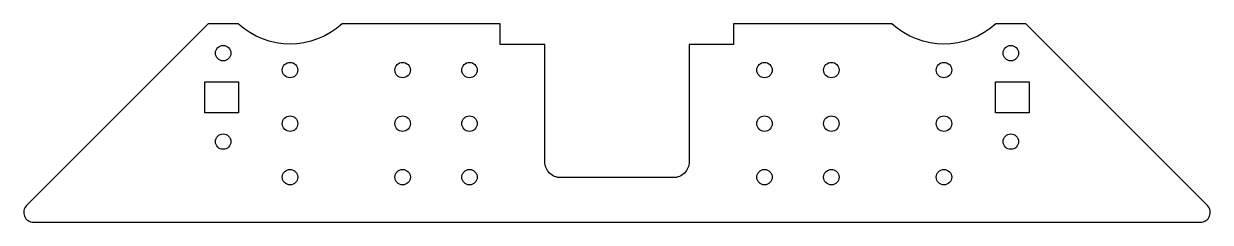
# Model space of a CAD drawing. Header units: inches. Extents: x -14.4 to 5.6, y -5.7 to -2.4.
import ezdxf

# ---------------------------------------------------------------- set-up
doc = ezdxf.new("R2010")
doc.units = ezdxf.units.IN
doc.layers.get('0').update_dxf_attribs({"linetype": 'CONTINUOUS'})

msp = doc.modelspace()

# ---------------------------------------------------------------- linework, layer by layer
msp.add_lwpolyline([(-14.306, -5.408, 0.668179), (-14.19, -5.688), (5.44, -5.688, 0.668179), (5.556, -5.408), (2.5, -2.351), (2, -2.351, -0.390353), (0.25, -2.351), (-2.413, -2.351), (-2.413, -2.702), (-3.162, -2.702), (-3.162, -4.672, -0.414214), (-3.428, -4.938), (-5.322, -4.938, -0.414214), (-5.588, -4.672), (-5.588, -2.702), (-6.338, -2.702), (-6.338, -2.351), (-9, -2.351, -0.390353), (-10.75, -2.351), (-11.25, -2.351)], format="xyb", close=True)
for points in [[(-11.31, -3.329), (-10.74, -3.329), (-10.74, -3.849), (-11.31, -3.849)], [(1.99, -3.329), (2.56, -3.329), (2.56, -3.849), (1.99, -3.849)]]:
    msp.add_lwpolyline(points, close=True)
for centre in [(-11, -2.845), (2.25, -2.845), (-9.875, -3.13), (-7.981, -3.13), (-6.856, -3.13), (-1.894, -3.13), (-0.769, -3.13), (1.125, -3.13), (-9.875, -4.03), (-7.981, -4.03), (-6.856, -4.03), (-1.894, -4.03), (-0.769, -4.03), (1.125, -4.03), (-11, -4.332), (2.25, -4.332), (-9.875, -4.93), (-7.981, -4.93), (-6.856, -4.93), (-1.894, -4.93), (-0.769, -4.93), (1.125, -4.93)]:
    msp.add_circle(centre, 0.13)

doc.saveas('drawing.dxf')
